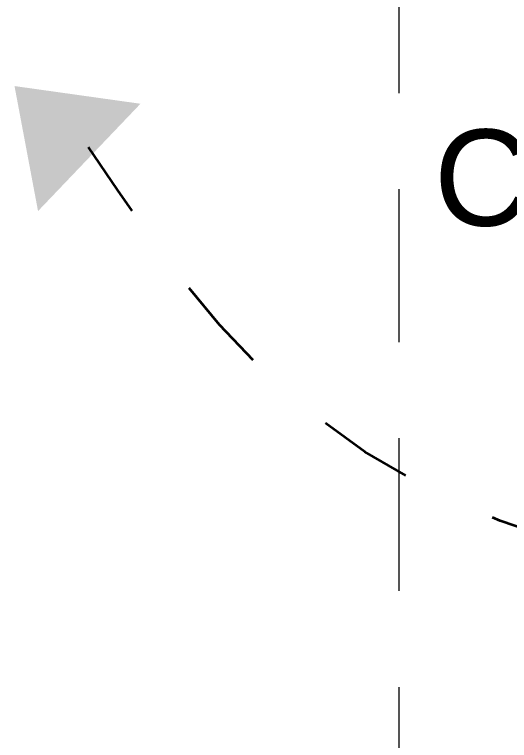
# Model space of a CAD drawing. Header units: millimetres. Extents: x 898 to 1196, y 229 to 443.
# Drawn here: x 1158.214 to 1158.729, y 410.415 to 411.17 of the extents above; entities that cross this region are included whole.
import ezdxf

# ---------------------------------------------------------------- set-up
doc = ezdxf.new("R2010")
doc.units = ezdxf.units.MM
for name, pattern in [('HIDDEN', [0.375, 0.25, -0.125]), ('HIDDEN2', [4.7625, 3.175, -1.5875]), ('TRATTEGGIATA', [0.75, 0.5, -0.25])]:
    doc.linetypes.add(name, pattern=pattern)
doc.layers.get('0').update_dxf_attribs({"color": 41})
doc.layers.get('DEFPOINTS').update_dxf_attribs({"color": 53})
for name, color, linetype, lineweight in [('AN-Textes', 5, 'Continuous', 13), ('CONTACTE FIN DE C', 211, 'TRATTEGGIATA', 35), ('p caché', 3, 'HIDDEN2', 20), ('p menuiserie', 5, 'Continuous', 20)]:
    doc.layers.add(name, color=color, linetype=linetype, lineweight=lineweight)
doc.layers.add('collecteur', color=7, linetype='Continuous')
doc.styles.add('sansserif', font='SANSS___.TTF', dxfattribs={"width": 0.7})
doc.dimstyles.new('ISO-25', dxfattribs={"dimtxt": 2.5, "dimasz": 2.5, "dimexe": 1.25, "dimexo": 0.625, "dimtad": 1, "dimtxsty": 'Standard', "dimcen": 2.5, "dimadec": 0, "dimazin": 0, "dimtfac": 1, "dimtmove": 0, "dimatfit": 3, "dimfxl": 1, "dimarcsym": 0})

# ---------------------------------------------------------------- blocks, each defined once
blk = doc.blocks.new('*D89')
at = {"layer": 'DEFPOINTS', "color": 0, "transparency": 16777216}
for p in [(-0.375, -0.035), (0.425, -0.035), (-0.375, -0.0773)]:
    blk.add_point(p, dxfattribs=at)
at = {"layer": 'AN-Textes', "color": 0, "transparency": 16777216, "insert": (0.025, -0.13397), "char_height": 0.08, "attachment_point": 5}
blk.add_mtext('P 0,80', dxfattribs=at)
blk = doc.blocks.new('_None')
blk = doc.blocks.new('*U88')
at = {"linetype": 'HIDDEN', "ltscale": 0.5}
blk.add_line((0.4, 0.035), (0.4, 0.785), dxfattribs=at)
for p, q in [((0.4, 0.035), (-0.35, 0.035)), ((-0.43, 0.015), (-0.375, 0.015)), ((-0.375, -0.23501), (-0.375, 0.015)), ((0.425, -0.23501), (0.425, 0.015)), ((0.48, 0.015), (0.425, 0.015)), ((0.4, 0), (-0.35, 0)), ((-0.43, -0.23501), (-0.375, -0.23501)), ((0.48, -0.23501), (0.425, -0.23501))]:
    blk.add_line(p, q)
for points in [[(-0.43, 0.015), (-0.43, 0.035), (-0.36, 0.035), (-0.36, 0.035), (-0.35, 0.035), (-0.35, 0), (-0.34, 0), (-0.34, -0.20001), (-0.34, -0.20001), (-0.34, -0.23501), (-0.34, -0.23501), (-0.34, -0.25501), (-0.43, -0.25501), (-0.43, -0.23501)], [(0.48, 0.015), (0.48, 0.035), (0.41, 0.035), (0.41, 0.035), (0.4, 0.035), (0.4, 0), (0.39, 0), (0.39, -0.20001), (0.39, -0.20001), (0.39, -0.23501), (0.39, -0.23501), (0.39, -0.25501), (0.48, -0.25501), (0.48, -0.23501)]]:
    blk.add_lwpolyline(points)
blk.add_arc((0.4, 0.035), 0.75, 90, 180, dxfattribs=at)
at = {"layer": 'AN-Textes'}
dim = blk.add_linear_dim(base=(-0.375, -0.0773), p1=(0.425, -0.035), p2=(-0.375, -0.035), angle=180, text='P <>', dimstyle='ISO-25', override={"dimtxt": 0.08, "dimasz": 0.02, "dimexe": 0.6, "dimexo": 0, "dimgap": 0.01, "dimtad": 2, "dimjust": 0, "dimzin": 0, "dimblk1": 'None', "dimblk2": 'None', "dimsah": 1, "dimse1": 1, "dimse2": 1, "dimsd1": 1, "dimsd2": 1, "dimtix": 1, "dimtmove": 2}, dxfattribs=at)
dim.commit()
dim.dimension.update_dxf_attribs({"geometry": '*D89', "text_midpoint": (0.025, -0.13397)})

msp = doc.modelspace()

# ---------------------------------------------------------------- hatches: boundary and pattern name
at = {"layer": 'CONTACTE FIN DE C', "ltscale": 100}
msp.add_hatch(color=6, dxfattribs=at).paths.add_polyline_path([(1158.29162, 411.02102), (1158.23835, 410.96522), (1158.21388, 411.09523), (1158.34489, 411.07683)])

# ---------------------------------------------------------------- linework, layer by layer
at = {"layer": 'CONTACTE FIN DE C', "color": 6, "ltscale": 0.2}
msp.add_open_spline([(1159.6, 410.6), (1158.63687, 410.46106), (1158.45, 410.8), (1158.29081, 411.03172)], degree=3, dxfattribs=at)
at = {"layer": 'p caché', "ltscale": 0.05}
msp.add_line((1158.61347, 412.7991), (1158.61347, 409.8491), dxfattribs=at)

# ---------------------------------------------------------------- block references
at = {"layer": 'p menuiserie'}
msp.add_blockref('*U88', (1159.08847, 409.8341), dxfattribs=at)

# ---------------------------------------------------------------- texts
at = {"layer": 'collecteur', "color": 6, "style": 'sansserif'}
msp.add_text('COLLECTEUR 2', height=0.1, rotation=360, dxfattribs=at).set_placement((1158.65, 410.95))

doc.saveas('drawing.dxf')
